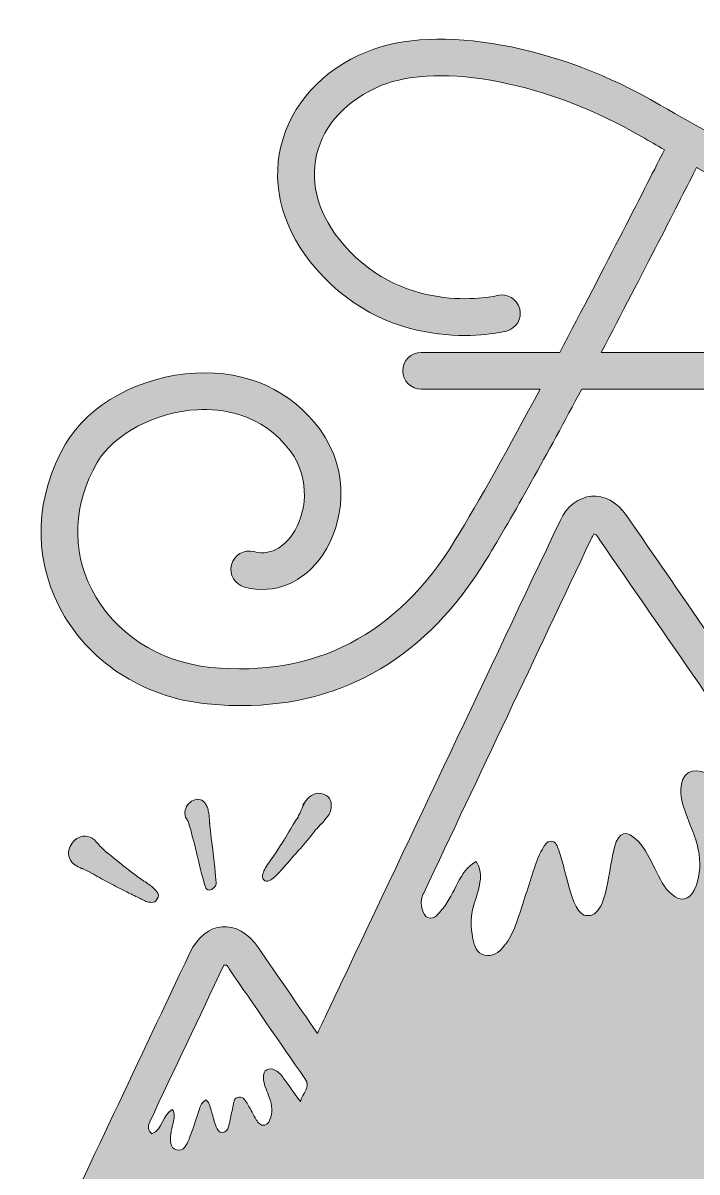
# Model space of a CAD drawing. Header units: inches. Extents: x 190 to 887, y -1051 to -21.
# Drawn here: x 190 to 536, y -612 to -21 of the extents above; entities that cross this region are included whole.
import ezdxf

# ---------------------------------------------------------------- set-up
doc = ezdxf.new("R2010")
doc.units = ezdxf.units.IN
doc.header["$MEASUREMENT"] = 0
doc.layers.add('Layer 1', color=7, linetype='Continuous')

# ---------------------------------------------------------------- blocks, each defined once
blk = doc.blocks.new('block 2')
at = {"layer": 'Layer 1', "true_color": 0xffffff}
h = blk.add_hatch(color=7, dxfattribs=at)
h.dxf.hatch_style = 2
edge = h.paths.add_edge_path()
edge.add_spline(control_points=[(284.21, -371.01), (290.22, -371.6), (296.1, -371.9), (301.86, -371.9), (355.02, -371.9), (397.4, -346.62), (428, -296.59), (441.52, -274.47), (459.39, -242), (476.9, -209.18), (476.9, -209.18), (557.2, -209.18), (557.2, -209.18), (562.41, -209.18), (566.64, -204.96), (566.64, -199.75), (566.64, -194.54), (562.41, -190.31), (557.2, -190.31), (557.2, -190.31), (486.9, -190.31), (486.9, -190.31), (508.25, -149.82), (527.59, -111.81), (535.97, -95.27), (565.51, -111.16), (595.14, -124.64), (632.8, -139.31), (617.62, -161.85), (608.94, -181.41), (608.11, -183.33), (606.02, -188.1), (608.2, -193.65), (612.98, -195.74), (614.21, -196.27), (615.48, -196.53), (616.75, -196.53), (620.38, -196.53), (623.85, -194.42), (625.4, -190.87), (625.6, -190.4), (634.95, -169.36), (651.02, -146.26), (658.13, -148.92), (665.52, -151.64), (673.25, -154.43), (730.38, -175.08), (778.51, -168.99), (802.01, -138.16), (810.67, -126.79), (811.9, -112.88), (805.39, -99.98), (794.94, -79.29), (768.08, -66.7), (735.33, -67.27), (697.42, -67.85), (666.26, -95.39), (644.26, -123.51), (593.25, -103.85), (557.39, -86.65), (517.27, -63.1), (464.63, -32.2), (402.64, -20.93), (366.51, -35.69), (343.49, -45.09), (327.33, -62.83), (322.19, -84.36), (317.11, -105.65), (323.55, -128.02), (340.32, -147.37), (380.13, -193.28), (435.84, -179.95), (438.18, -179.36), (443.24, -178.09), (446.3, -172.96), (445.04, -167.91), (443.77, -162.86), (438.63, -159.79), (433.59, -161.06), (433.12, -161.18), (386.87, -172.26), (354.57, -135.01), (341.89, -120.39), (336.91, -103.95), (340.54, -88.74), (344.25, -73.2), (356.32, -60.23), (373.65, -53.15), (404.19, -40.67), (460.58, -51.7), (507.72, -79.37), (511.67, -81.69), (515.57, -83.93), (519.45, -86.13), (510.7, -103.43), (488.89, -146.29), (465.57, -190.31), (465.57, -190.31), (394.34, -190.31), (394.34, -190.31), (389.13, -190.31), (384.91, -194.54), (384.91, -199.75), (384.91, -204.96), (389.13, -209.18), (394.34, -209.18), (394.34, -209.18), (455.51, -209.18), (455.51, -209.18), (439.74, -238.59), (424.03, -266.91), (411.9, -286.74), (382.09, -335.5), (339.74, -357.53), (286.06, -352.23), (259.21, -349.58), (236.34, -334.64), (224.89, -312.27), (214.42, -291.81), (215.45, -267.96), (227.71, -246.85), (236.18, -232.28), (257.88, -220.88), (279.3, -219.75), (290.89, -219.14), (312.43, -221.11), (327.08, -241.12), (337.8, -255.77), (335.17, -273.49), (328.19, -283.75), (325.13, -288.25), (318.48, -295.4), (308.29, -292.74), (303.23, -291.42), (298.09, -294.45), (296.78, -299.49), (295.47, -304.53), (298.49, -309.68), (303.53, -310.99), (318.93, -315.01), (333.97, -308.79), (343.79, -294.36), (354.37, -278.79), (358.42, -252.01), (342.31, -229.98), (327.56, -209.84), (304.82, -199.53), (278.31, -200.91), (250.1, -202.4), (223.21, -217.05), (211.4, -237.37), (195.85, -264.14), (194.64, -294.57), (208.1, -320.86), (222.49, -348.98), (250.94, -367.72), (284.21, -371.01)], knot_values=[0, 0, 0, 0, 1, 1, 1, 2, 2, 2, 3, 3, 3, 4, 4, 4, 5, 5, 5, 6, 6, 6, 7, 7, 7, 8, 8, 8, 9, 9, 9, 10, 10, 10, 11, 11, 11, 12, 12, 12, 13, 13, 13, 14, 14, 14, 15, 15, 15, 16, 16, 16, 17, 17, 17, 18, 18, 18, 19, 19, 19, 20, 20, 20, 21, 21, 21, 22, 22, 22, 23, 23, 23, 24, 24, 24, 25, 25, 25, 26, 26, 26, 27, 27, 27, 28, 28, 28, 29, 29, 29, 30, 30, 30, 31, 31, 31, 32, 32, 32, 33, 33, 33, 34, 34, 34, 35, 35, 35, 36, 36, 36, 37, 37, 37, 38, 38, 38, 39, 39, 39, 40, 40, 40, 41, 41, 41, 42, 42, 42, 43, 43, 43, 44, 44, 44, 45, 45, 45, 46, 46, 46, 47, 47, 47, 48, 48, 48, 49, 49, 49, 50, 50, 50, 51, 51, 51, 52, 52, 52, 52], degree=3, periodic=1)
edge = h.paths.add_edge_path()
edge.add_spline(control_points=[(735.63, -86.13), (766.12, -85.78), (783.19, -97.87), (788.55, -108.48), (790.79, -112.93), (792.35, -119.71), (787, -126.73), (768.76, -150.66), (728.64, -154.39), (679.66, -136.69), (673.88, -134.6), (668.29, -132.56), (662.87, -130.55), (681.79, -107.51), (706.85, -86.57), (735.63, -86.13)], knot_values=[0, 0, 0, 0, 1, 1, 1, 2, 2, 2, 3, 3, 3, 4, 4, 4, 5, 5, 5, 5], degree=3, periodic=1)
h = blk.add_hatch(color=7, dxfattribs=at)
h.dxf.hatch_style = 2
edge = h.paths.add_edge_path()
edge.add_spline(control_points=[(217.01, -693.1), (247.37, -689.89), (277.86, -687.94), (308.29, -685.47), (453.69, -673.65), (599.09, -661.84), (744.49, -650), (774.34, -647.58), (804.19, -645.1), (834.04, -642.6), (851.68, -641.12), (858.89, -625.91), (848.84, -611.35), (795.94, -534.72), (742.98, -458.12), (690.14, -381.45), (685.56, -374.8), (679.97, -370.6), (671.63, -371.34), (663.3, -372.08), (658.52, -377.22), (655.14, -384.53), (645.4, -405.54), (635.39, -426.42), (625.43, -447.33), (624.76, -448.74), (624.51, -450.5), (622.87, -451.45), (621.03, -450.39), (620.31, -448.47), (619.22, -446.89), (579.45, -389.33), (539.73, -331.74), (499.96, -274.18), (490.05, -259.84), (473.18, -261.19), (465.76, -276.86), (428.18, -356.24), (390.61, -435.62), (353.04, -515), (349.16, -523.19), (345.25, -531.37), (340.95, -540.43), (330.47, -525.23), (320.54, -510.79), (310.59, -496.37), (299.92, -480.92), (283.34, -482.18), (275.33, -499.08), (249.27, -554.09), (223.47, -609.22), (197.06, -664.05), (189.52, -679.7), (200.55, -694.84), (217.01, -693.1)], knot_values=[0, 0, 0, 0, 1, 1, 1, 2, 2, 2, 3, 3, 3, 4, 4, 4, 5, 5, 5, 6, 6, 6, 7, 7, 7, 8, 8, 8, 9, 9, 9, 10, 10, 10, 11, 11, 11, 12, 12, 12, 13, 13, 13, 14, 14, 14, 15, 15, 15, 16, 16, 16, 17, 17, 17, 18, 18, 18, 18], degree=3, periodic=1)
edge = h.paths.add_edge_path()
edge.add_spline(control_points=[(632.84, -475), (646.11, -447.08), (659.36, -419.15), (672.62, -391.23), (672.75, -390.96), (673.06, -390.77), (673.31, -390.52), (674.9, -391.31), (675.53, -392.92), (676.45, -394.25), (698.63, -426.35), (720.8, -458.45), (742.94, -490.58), (743.95, -492.04), (745.49, -493.34), (745.38, -495.33), (745.2, -498.52), (744.77, -502.04), (741.77, -503.58), (738.68, -505.18), (736.57, -502.23), (734.72, -500.27), (728.81, -493.99), (724.3, -486.62), (719.15, -479.74), (717.17, -477.09), (715.3, -474.34), (712.17, -472.84), (706.76, -470.26), (702.87, -472.66), (703.01, -478.64), (703.13, -483.9), (705.59, -488.52), (707.39, -493.29), (709.3, -498.36), (710.39, -503.47), (709.02, -508.81), (708.28, -511.66), (707.69, -515), (704.16, -515.65), (700.67, -516.3), (698.81, -513.57), (697.17, -511.06), (695.99, -509.27), (695.07, -507.31), (694.06, -505.42), (692.97, -503.38), (692.06, -501.23), (690.8, -499.3), (689, -496.57), (687.11, -492.97), (683.41, -493.68), (680.06, -494.32), (680.19, -498.25), (679.53, -501.09), (678.32, -506.23), (678.07, -511.58), (676.19, -516.57), (675.29, -518.95), (674.2, -521.31), (671.22, -521.44), (668.09, -521.59), (666.98, -519), (666.22, -516.72), (664.59, -511.87), (663.37, -506.88), (661.9, -501.97), (661.25, -499.82), (660.94, -497.41), (658.67, -496.09), (656.02, -496.47), (655.52, -498.78), (654.47, -500.56), (653.47, -502.24), (653.41, -504.4), (651.56, -506.03), (645.33, -497), (639.17, -488.02), (632.93, -479.1), (631.89, -477.62), (632.16, -476.43), (632.84, -475)], knot_values=[0, 0, 0, 0, 1, 1, 1, 2, 2, 2, 3, 3, 3, 4, 4, 4, 5, 5, 5, 6, 6, 6, 7, 7, 7, 8, 8, 8, 9, 9, 9, 10, 10, 10, 11, 11, 11, 12, 12, 12, 13, 13, 13, 14, 14, 14, 15, 15, 15, 16, 16, 16, 17, 17, 17, 18, 18, 18, 19, 19, 19, 20, 20, 20, 21, 21, 21, 22, 22, 22, 23, 23, 23, 24, 24, 24, 25, 25, 25, 26, 26, 26, 27, 27, 27, 27], degree=3, periodic=1)
edge = h.paths.add_edge_path()
edge.add_spline(control_points=[(394.8, -470.11), (395.02, -469.49), (395.34, -468.91), (395.63, -468.31), (424.34, -407.6), (453.06, -346.9), (481.78, -286.19), (482.2, -285.31), (482.7, -284.46), (483.17, -283.6), (484.92, -284.14), (485.39, -285.69), (486.2, -286.87), (520.35, -336.26), (554.47, -385.66), (588.6, -435.06), (592.05, -440.06), (591.49, -447.26), (587.45, -451.86), (585.4, -454.21), (583.21, -454.07), (580.81, -452.7), (577.44, -450.77), (574.92, -447.91), (572.45, -445), (565.16, -436.41), (559.15, -426.87), (552.41, -417.86), (549.26, -413.64), (546.31, -409.16), (541.24, -406.83), (533.46, -403.26), (528.05, -406.56), (527.88, -415.11), (527.78, -420), (529.44, -424.53), (531.08, -429.05), (533.38, -435.41), (536.44, -441.53), (537.3, -448.36), (538.1, -454.74), (537.62, -460.96), (534.72, -466.76), (532.11, -471.96), (527.84, -472.8), (523.35, -469.08), (519.14, -465.6), (517.08, -460.64), (514.67, -455.94), (512.1, -450.95), (509.92, -445.71), (505.89, -441.62), (499.87, -435.52), (495.95, -436.39), (493.83, -444.63), (492.31, -450.54), (491.47, -456.63), (490.29, -462.62), (489.46, -466.84), (488.69, -471.08), (486.67, -474.95), (485.31, -477.55), (483.57, -479.74), (480.36, -479.89), (477.01, -480.05), (475.38, -477.68), (474.04, -475.12), (470.78, -468.89), (469.64, -461.98), (467.78, -455.3), (466.93, -452.27), (466.1, -449.24), (465.06, -446.28), (464.36, -444.31), (463.79, -441.76), (461.19, -441.66), (458.7, -441.57), (457.73, -443.96), (456.66, -445.77), (454.54, -449.35), (453.24, -453.29), (451.96, -457.23), (449.11, -466.03), (446.33, -474.86), (443.35, -483.63), (441.85, -488.03), (439.75, -492.18), (436.75, -495.78), (434.2, -498.83), (431.08, -501.24), (426.88, -500.18), (422.79, -499.15), (421.62, -495.43), (420.89, -491.8), (419.63, -485.55), (419.74, -479.32), (421.79, -473.18), (423.09, -469.26), (424.39, -465.33), (424.77, -461.17), (425.06, -457.94), (424.53, -454.97), (422.58, -452.09), (417.87, -454.51), (415.52, -458.66), (413.24, -462.85), (410.71, -467.49), (408.72, -472.48), (405.2, -476.5), (403.25, -478.74), (401.53, -482.07), (397.68, -480.87), (395.15, -480.08), (393.58, -473.55), (394.8, -470.11)], knot_values=[0, 0, 0, 0, 1, 1, 1, 2, 2, 2, 3, 3, 3, 4, 4, 4, 5, 5, 5, 6, 6, 6, 7, 7, 7, 8, 8, 8, 9, 9, 9, 10, 10, 10, 11, 11, 11, 12, 12, 12, 13, 13, 13, 14, 14, 14, 15, 15, 15, 16, 16, 16, 17, 17, 17, 18, 18, 18, 19, 19, 19, 20, 20, 20, 21, 21, 21, 22, 22, 22, 23, 23, 23, 24, 24, 24, 25, 25, 25, 26, 26, 26, 27, 27, 27, 28, 28, 28, 29, 29, 29, 30, 30, 30, 31, 31, 31, 32, 32, 32, 33, 33, 33, 34, 34, 34, 35, 35, 35, 36, 36, 36, 37, 37, 37, 38, 38, 38, 38], degree=3, periodic=1)
edge = h.paths.add_edge_path()
edge.add_spline(control_points=[(254.7, -585.92), (267.45, -559.03), (280.18, -532.13), (292.85, -505.36), (294.69, -504.98), (294.98, -506.41), (295.57, -507.25), (308.55, -526.02), (321.39, -544.89), (334.51, -563.56), (337.99, -568.5), (333.2, -570.81), (332.21, -575.44), (329.04, -571.06), (326.49, -567.49), (323.89, -563.95), (322.62, -562.23), (321.4, -560.43), (319.38, -559.43), (315.68, -557.58), (313.16, -559.14), (313.23, -563.31), (313.28, -566.54), (314.77, -569.37), (315.88, -572.3), (317.24, -575.92), (318.14, -579.56), (316.97, -583.43), (316.43, -585.2), (315.94, -587.15), (313.88, -587.56), (311.82, -587.97), (310.47, -586.45), (309.52, -584.88), (307.98, -582.33), (306.71, -579.63), (305.21, -577.07), (304.12, -575.22), (302.87, -572.92), (300.51, -573.14), (297.8, -573.38), (298, -576.24), (297.51, -578.23), (296.68, -581.59), (296.1, -585.02), (295.25, -588.37), (294.87, -589.83), (293.98, -591.25), (292.3, -591.39), (290.31, -591.56), (289.39, -589.99), (288.84, -588.4), (287.97, -585.91), (287.36, -583.33), (286.52, -580.83), (285.81, -578.71), (285.82, -576.22), (283.62, -574.67), (280.88, -576.05), (280.53, -578.83), (279.66, -581.23), (278.05, -585.74), (276.75, -590.37), (274.94, -594.8), (273.78, -597.63), (272.23, -601.4), (268.43, -600.32), (264.76, -599.27), (265.37, -595.26), (265.51, -592.18), (265.6, -590.24), (266.33, -588.32), (266.74, -586.39), (267.21, -584.16), (268.1, -581.9), (266.31, -579.52), (261.22, -582.3), (261.59, -589.68), (255.8, -592.14), (253.83, -590.26), (253.59, -588.27), (254.7, -585.92)], knot_values=[0, 0, 0, 0, 1, 1, 1, 2, 2, 2, 3, 3, 3, 4, 4, 4, 5, 5, 5, 6, 6, 6, 7, 7, 7, 8, 8, 8, 9, 9, 9, 10, 10, 10, 11, 11, 11, 12, 12, 12, 13, 13, 13, 14, 14, 14, 15, 15, 15, 16, 16, 16, 17, 17, 17, 18, 18, 18, 19, 19, 19, 20, 20, 20, 21, 21, 21, 22, 22, 22, 23, 23, 23, 24, 24, 24, 25, 25, 25, 26, 26, 26, 27, 27, 27, 27], degree=3, periodic=1)
h = blk.add_hatch(color=7, dxfattribs=at)
h.dxf.hatch_style = 2
edge = h.paths.add_edge_path()
edge.add_spline(control_points=[(344.93, -430.5), (344.93, -430.5), (345.17, -430.15), (345.17, -430.15), (345.3, -430.01), (345.45, -429.85), (345.61, -429.66), (345.94, -429.29), (346.19, -428.96), (346.38, -428.69), (346.77, -428.22), (347.13, -427.56), (347.45, -426.71), (348.11, -425.16), (348.29, -423.55), (347.98, -421.86), (347.68, -420.18), (346.85, -418.9), (345.5, -418.04), (343.57, -416.97), (341.69, -416.7), (339.89, -417.23), (338.09, -417.75), (336.51, -418.9), (335.17, -420.65), (335.17, -420.65), (333.55, -422.84), (333.55, -422.84), (333.55, -422.84), (333.99, -422.64), (333.99, -422.64), (334.1, -422.56), (334.17, -422.51), (334.22, -422.46), (334.14, -422.57), (334.01, -422.76), (333.83, -423.03), (333.4, -423.74), (332.85, -425.07), (332.18, -427.01), (332.18, -427.01), (332.14, -426.78), (332.14, -426.78), (332.14, -426.78), (331.88, -427.31), (331.88, -427.31), (331.7, -427.66), (331.51, -428.03), (331.31, -428.42), (331.1, -428.81), (331.01, -429.05), (331.02, -429.13), (331.02, -429.13), (331.04, -429.24), (331.04, -429.24), (331.04, -429.24), (330.95, -429.38), (330.95, -429.38), (330.89, -429.47), (330.83, -429.58), (330.77, -429.7), (330.72, -429.83), (330.64, -429.95), (330.54, -430.04), (330.44, -430.15), (330.36, -430.24), (330.29, -430.33), (329.01, -432.39), (327.09, -435.55), (324.55, -439.81), (323.94, -440.8), (321.99, -443.81), (318.72, -448.84), (318.41, -449.29), (317.72, -450.23), (316.68, -451.65), (315.63, -453.07), (314.83, -454.29), (314.26, -455.3), (313.69, -456.31), (313.23, -457.37), (312.88, -458.46), (312.46, -459.65), (312.63, -460.67), (313.38, -461.52), (314.13, -462.37), (315.12, -462.49), (316.35, -461.86), (317.14, -461.41), (317.94, -460.82), (318.76, -460.11), (319.58, -459.41), (320.24, -458.79), (320.74, -458.27), (321.24, -457.74), (321.95, -456.96), (322.86, -455.92), (323.78, -454.88), (324.41, -454.17), (324.73, -453.8), (325.59, -452.85), (326.84, -451.43), (328.47, -449.55), (330.1, -447.67), (331.35, -446.25), (332.2, -445.3), (334.65, -442.64), (337.01, -439.79), (339.31, -436.75), (339.31, -436.75), (339.97, -435.8), (339.97, -435.8), (339.97, -435.8), (340.06, -435.67), (340.06, -435.67), (340.06, -435.67), (340.18, -435.64), (340.18, -435.64), (340.39, -435.53), (340.63, -435.32), (340.89, -435.04), (341.16, -434.75), (341.39, -434.49), (341.59, -434.26), (341.78, -434.03), (341.99, -433.75), (342.2, -433.43), (342.43, -433.11), (342.63, -432.86), (342.83, -432.66), (342.83, -432.66), (342.95, -432.64), (342.95, -432.64), (342.95, -432.64), (342.86, -432.78), (342.86, -432.78), (343.37, -432.53), (344.06, -431.77), (344.93, -430.5)], knot_values=[0, 0, 0, 0, 1, 1, 1, 2, 2, 2, 3, 3, 3, 4, 4, 4, 5, 5, 5, 6, 6, 6, 7, 7, 7, 8, 8, 8, 9, 9, 9, 10, 10, 10, 11, 11, 11, 12, 12, 12, 13, 13, 13, 14, 14, 14, 15, 15, 15, 16, 16, 16, 17, 17, 17, 18, 18, 18, 19, 19, 19, 20, 20, 20, 21, 21, 21, 22, 22, 22, 23, 23, 23, 24, 24, 24, 25, 25, 25, 26, 26, 26, 27, 27, 27, 28, 28, 28, 29, 29, 29, 30, 30, 30, 31, 31, 31, 32, 32, 32, 33, 33, 33, 34, 34, 34, 35, 35, 35, 36, 36, 36, 37, 37, 37, 38, 38, 38, 39, 39, 39, 40, 40, 40, 41, 41, 41, 42, 42, 42, 43, 43, 43, 44, 44, 44, 45, 45, 45, 46, 46, 46, 46], degree=3, periodic=1)
edge = h.paths.add_edge_path()
edge.add_spline(control_points=[(344.72, -430.65), (344.72, -430.65), (344.82, -430.52), (344.82, -430.52), (344.9, -430.44), (345, -430.34), (345.1, -430.23), (345.1, -430.23), (344.63, -430.79), (344.63, -430.79), (344.63, -430.79), (344.72, -430.65), (344.72, -430.65)], knot_values=[0, 0, 0, 0, 1, 1, 1, 2, 2, 2, 3, 3, 3, 4, 4, 4, 4], degree=3, periodic=1)
edge = h.paths.add_edge_path()
edge.add_spline(control_points=[(334.29, -422.35), (334.29, -422.35), (334.3, -422.35), (334.3, -422.35), (334.31, -422.33), (334.31, -422.33), (334.29, -422.35)], knot_values=[0, 0, 0, 0, 1, 1, 1, 2, 2, 2, 2], degree=3, periodic=1)
h = blk.add_hatch(color=7, dxfattribs=at)
h.dxf.hatch_style = 2
edge = h.paths.add_edge_path()
edge.add_spline(control_points=[(285.4, -430.36), (285.36, -429.26), (285.29, -428.48), (285.21, -428.02), (285.12, -427.56), (285.01, -426.91), (284.85, -426.06), (284.7, -425.22), (284.48, -424.49), (284.21, -423.86), (283.94, -423.24), (283.59, -422.65), (283.17, -422.09), (281.89, -420.27), (280.16, -419.67), (277.98, -420.31), (275.35, -421.11), (273.7, -422.92), (273.03, -425.73), (272.6, -427.71), (272.84, -429.25), (273.76, -430.35), (273.97, -430.63), (274.14, -430.92), (274.27, -431.21), (274.78, -432.22), (275.29, -433.75), (275.82, -435.79), (275.85, -435.95), (276.66, -439.08), (278.26, -445.21), (280.78, -455.91), (282.47, -462.53), (283.32, -465.06), (283.69, -466.18), (284.34, -466.74), (285.29, -466.72), (286.24, -466.71), (287.09, -466.27), (287.84, -465.42), (288.6, -464.57), (288.94, -463.72), (288.86, -462.86), (288.66, -459.18), (287.92, -452.34), (286.65, -442.36), (285.93, -435.84), (285.56, -432.5), (285.53, -432.35), (285.49, -432.12), (285.44, -431.46), (285.4, -430.36)], knot_values=[0, 0, 0, 0, 1, 1, 1, 2, 2, 2, 3, 3, 3, 4, 4, 4, 5, 5, 5, 6, 6, 6, 7, 7, 7, 8, 8, 8, 9, 9, 9, 10, 10, 10, 11, 11, 11, 12, 12, 12, 13, 13, 13, 14, 14, 14, 15, 15, 15, 16, 16, 16, 17, 17, 17, 17], degree=3, periodic=1)
h = blk.add_hatch(color=7, dxfattribs=at)
h.dxf.hatch_style = 2
edge = h.paths.add_edge_path()
edge.add_spline(control_points=[(220.46, -455.79), (222.38, -456.79), (223.59, -457.36), (224.09, -457.5), (224.09, -457.5), (224.23, -457.6), (224.23, -457.6), (224.34, -457.74), (224.54, -457.9), (224.85, -458.08), (225.16, -458.26), (225.4, -458.37), (225.57, -458.42), (228.25, -460.07), (231.46, -461.85), (235.22, -463.78), (236.36, -464.36), (238.02, -465.21), (240.2, -466.31), (242.38, -467.42), (243.91, -468.2), (244.79, -468.68), (245.4, -468.96), (246.31, -469.41), (247.53, -470.02), (248.75, -470.63), (249.66, -471.07), (250.27, -471.36), (250.53, -471.47), (250.94, -471.67), (251.51, -471.96), (252.08, -472.25), (252.49, -472.45), (252.75, -472.56), (253.68, -472.87), (254.69, -473.04), (255.81, -473.07), (257.01, -473.17), (257.96, -472.58), (258.63, -471.31), (259.31, -470.04), (259.32, -468.91), (258.67, -467.92), (258.14, -467.22), (257.52, -466.54), (256.81, -465.88), (256.09, -465.22), (255.44, -464.67), (254.84, -464.22), (254.25, -463.78), (253.45, -463.23), (252.46, -462.58), (251.47, -461.93), (250.75, -461.45), (250.3, -461.14), (245.72, -457.78), (242.79, -455.58), (241.49, -454.55), (240.93, -454.1), (239.67, -453.07), (237.71, -451.44), (235.75, -449.82), (234.22, -448.6), (233.12, -447.77), (233.03, -447.71), (232.92, -447.65), (232.79, -447.59), (232.66, -447.54), (232.55, -447.46), (232.45, -447.36), (232.35, -447.26), (232.26, -447.18), (232.17, -447.11), (232.08, -447.05), (231.88, -446.85), (231.58, -446.51), (231.58, -446.51), (231.74, -446.72), (231.74, -446.72), (231.44, -446.38), (230.98, -445.91), (230.35, -445.31), (229.73, -444.71), (229.32, -444.31), (229.12, -444.11), (228.93, -443.91), (228.79, -443.77), (228.69, -443.71), (228.69, -443.71), (228.79, -443.58), (228.79, -443.58), (228.79, -443.58), (228.61, -443.25), (228.61, -443.25), (228.61, -443.25), (227.32, -442.06), (227.32, -442.06), (227.13, -441.86), (226.99, -441.73), (226.9, -441.67), (226.9, -441.67), (226.29, -440.95), (226.29, -440.95), (226.08, -440.67), (225.67, -440.39), (225.06, -440.1), (221.96, -438.29), (219.02, -438.64), (216.22, -441.13), (216.22, -441.13), (216.11, -441.15), (216.11, -441.15), (215.09, -442.05), (214.34, -443.13), (213.86, -444.41), (213.86, -444.41), (213.74, -444.43), (213.74, -444.43), (213.74, -444.43), (213.65, -444.57), (213.65, -444.57), (212.18, -447.77), (212.83, -450.7), (215.61, -453.35), (215.7, -453.42), (215.89, -453.54), (216.16, -453.73), (216.43, -453.92), (216.72, -454.1), (217.03, -454.28), (217.34, -454.46), (217.54, -454.59), (217.63, -454.65), (217.72, -454.71), (217.81, -454.74), (217.88, -454.72), (219.11, -455.37), (219.81, -455.72), (219.97, -455.76), (219.96, -455.69), (220.12, -455.7), (220.46, -455.79)], knot_values=[0, 0, 0, 0, 1, 1, 1, 2, 2, 2, 3, 3, 3, 4, 4, 4, 5, 5, 5, 6, 6, 6, 7, 7, 7, 8, 8, 8, 9, 9, 9, 10, 10, 10, 11, 11, 11, 12, 12, 12, 13, 13, 13, 14, 14, 14, 15, 15, 15, 16, 16, 16, 17, 17, 17, 18, 18, 18, 19, 19, 19, 20, 20, 20, 21, 21, 21, 22, 22, 22, 23, 23, 23, 24, 24, 24, 25, 25, 25, 26, 26, 26, 27, 27, 27, 28, 28, 28, 29, 29, 29, 30, 30, 30, 31, 31, 31, 32, 32, 32, 33, 33, 33, 34, 34, 34, 35, 35, 35, 36, 36, 36, 37, 37, 37, 38, 38, 38, 39, 39, 39, 40, 40, 40, 41, 41, 41, 42, 42, 42, 43, 43, 43, 44, 44, 44, 45, 45, 45, 46, 46, 46, 47, 47, 47, 47], degree=3, periodic=1)
h = blk.add_hatch(color=7, dxfattribs=at)
h.dxf.hatch_style = 2
h.paths.add_polyline_path([(220.09, -455.74), (219.97, -455.76), (220.34, -455.81)])
at = {"layer": 'Layer 1', "lineweight": 0}
blk.add_lwpolyline([(220.09, -455.74), (219.97, -455.76), (220.34, -455.81), (220.09, -455.74)], dxfattribs=at)
for points, knots in [([(284.21, -371.01), (290.22, -371.6), (296.1, -371.9), (301.86, -371.9), (355.02, -371.9), (397.4, -346.62), (428, -296.59), (441.52, -274.47), (459.39, -242), (476.9, -209.18), (476.9, -209.18), (557.2, -209.18), (557.2, -209.18), (562.41, -209.18), (566.64, -204.96), (566.64, -199.75), (566.64, -194.54), (562.41, -190.31), (557.2, -190.31), (557.2, -190.31), (486.9, -190.31), (486.9, -190.31), (508.25, -149.82), (527.59, -111.81), (535.97, -95.27), (565.51, -111.16), (595.14, -124.64), (632.8, -139.31), (617.62, -161.85), (608.94, -181.41), (608.11, -183.33), (606.02, -188.1), (608.2, -193.65), (612.98, -195.74), (614.21, -196.27), (615.48, -196.53), (616.75, -196.53), (620.38, -196.53), (623.85, -194.42), (625.4, -190.87), (625.6, -190.4), (634.95, -169.36), (651.02, -146.26), (658.13, -148.92), (665.52, -151.64), (673.25, -154.43), (730.38, -175.08), (778.51, -168.99), (802.01, -138.16), (810.67, -126.79), (811.9, -112.88), (805.39, -99.98), (794.94, -79.29), (768.08, -66.7), (735.33, -67.27), (697.42, -67.85), (666.26, -95.39), (644.26, -123.51), (593.25, -103.85), (557.39, -86.65), (517.27, -63.1), (464.63, -32.2), (402.64, -20.93), (366.51, -35.69), (343.49, -45.09), (327.33, -62.83), (322.19, -84.36), (317.11, -105.65), (323.55, -128.02), (340.32, -147.37), (380.13, -193.28), (435.84, -179.95), (438.18, -179.36), (443.24, -178.09), (446.3, -172.96), (445.04, -167.91), (443.77, -162.86), (438.63, -159.79), (433.59, -161.06), (433.12, -161.18), (386.87, -172.26), (354.57, -135.01), (341.89, -120.39), (336.91, -103.95), (340.54, -88.74), (344.25, -73.2), (356.32, -60.23), (373.65, -53.15), (404.19, -40.67), (460.58, -51.7), (507.72, -79.37), (511.67, -81.69), (515.57, -83.93), (519.45, -86.13), (510.7, -103.43), (488.89, -146.29), (465.57, -190.31), (465.57, -190.31), (394.34, -190.31), (394.34, -190.31), (389.13, -190.31), (384.91, -194.54), (384.91, -199.75), (384.91, -204.96), (389.13, -209.18), (394.34, -209.18), (394.34, -209.18), (455.51, -209.18), (455.51, -209.18), (439.74, -238.59), (424.03, -266.91), (411.9, -286.74), (382.09, -335.5), (339.74, -357.53), (286.06, -352.23), (259.21, -349.58), (236.34, -334.64), (224.89, -312.27), (214.42, -291.81), (215.45, -267.96), (227.71, -246.85), (236.18, -232.28), (257.88, -220.88), (279.3, -219.75), (290.89, -219.14), (312.43, -221.11), (327.08, -241.12), (337.8, -255.77), (335.17, -273.49), (328.19, -283.75), (325.13, -288.25), (318.48, -295.4), (308.29, -292.74), (303.23, -291.42), (298.09, -294.45), (296.78, -299.49), (295.47, -304.53), (298.49, -309.68), (303.53, -310.99), (318.93, -315.01), (333.97, -308.79), (343.79, -294.36), (354.37, -278.79), (358.42, -252.01), (342.31, -229.98), (327.56, -209.84), (304.82, -199.53), (278.31, -200.91), (250.1, -202.4), (223.21, -217.05), (211.4, -237.37), (195.85, -264.14), (194.64, -294.57), (208.1, -320.86), (222.49, -348.98), (250.94, -367.72), (284.21, -371.01)], [0, 0, 0, 0, 1, 1, 1, 2, 2, 2, 3, 3, 3, 4, 4, 4, 5, 5, 5, 6, 6, 6, 7, 7, 7, 8, 8, 8, 9, 9, 9, 10, 10, 10, 11, 11, 11, 12, 12, 12, 13, 13, 13, 14, 14, 14, 15, 15, 15, 16, 16, 16, 17, 17, 17, 18, 18, 18, 19, 19, 19, 20, 20, 20, 21, 21, 21, 22, 22, 22, 23, 23, 23, 24, 24, 24, 25, 25, 25, 26, 26, 26, 27, 27, 27, 28, 28, 28, 29, 29, 29, 30, 30, 30, 31, 31, 31, 32, 32, 32, 33, 33, 33, 34, 34, 34, 35, 35, 35, 36, 36, 36, 37, 37, 37, 38, 38, 38, 39, 39, 39, 40, 40, 40, 41, 41, 41, 42, 42, 42, 43, 43, 43, 44, 44, 44, 45, 45, 45, 46, 46, 46, 47, 47, 47, 48, 48, 48, 49, 49, 49, 50, 50, 50, 51, 51, 51, 52, 52, 52, 52]), ([(217.01, -693.1), (247.37, -689.89), (277.86, -687.94), (308.29, -685.47), (453.69, -673.65), (599.09, -661.84), (744.49, -650), (774.34, -647.58), (804.19, -645.1), (834.04, -642.6), (851.68, -641.12), (858.89, -625.91), (848.84, -611.35), (795.94, -534.72), (742.98, -458.12), (690.14, -381.45), (685.56, -374.8), (679.97, -370.6), (671.63, -371.34), (663.3, -372.08), (658.52, -377.22), (655.14, -384.53), (645.4, -405.54), (635.39, -426.42), (625.43, -447.33), (624.76, -448.74), (624.51, -450.5), (622.87, -451.45), (621.03, -450.39), (620.31, -448.47), (619.22, -446.89), (579.45, -389.33), (539.73, -331.74), (499.96, -274.18), (490.05, -259.84), (473.18, -261.19), (465.76, -276.86), (428.18, -356.24), (390.61, -435.62), (353.04, -515), (349.16, -523.19), (345.25, -531.37), (340.95, -540.43), (330.47, -525.23), (320.54, -510.79), (310.59, -496.37), (299.92, -480.92), (283.34, -482.18), (275.33, -499.08), (249.27, -554.09), (223.47, -609.22), (197.06, -664.05), (189.52, -679.7), (200.55, -694.84), (217.01, -693.1)], [0, 0, 0, 0, 1, 1, 1, 2, 2, 2, 3, 3, 3, 4, 4, 4, 5, 5, 5, 6, 6, 6, 7, 7, 7, 8, 8, 8, 9, 9, 9, 10, 10, 10, 11, 11, 11, 12, 12, 12, 13, 13, 13, 14, 14, 14, 15, 15, 15, 16, 16, 16, 17, 17, 17, 18, 18, 18, 18]), ([(394.8, -470.11), (395.02, -469.49), (395.34, -468.91), (395.63, -468.31), (424.34, -407.6), (453.06, -346.9), (481.78, -286.19), (482.2, -285.31), (482.7, -284.46), (483.17, -283.6), (484.92, -284.14), (485.39, -285.69), (486.2, -286.87), (520.35, -336.26), (554.47, -385.66), (588.6, -435.06), (592.05, -440.06), (591.49, -447.26), (587.45, -451.86), (585.4, -454.21), (583.21, -454.07), (580.81, -452.7), (577.44, -450.77), (574.92, -447.91), (572.45, -445), (565.16, -436.41), (559.15, -426.87), (552.41, -417.86), (549.26, -413.64), (546.31, -409.16), (541.24, -406.83), (533.46, -403.26), (528.05, -406.56), (527.88, -415.11), (527.78, -420), (529.44, -424.53), (531.08, -429.05), (533.38, -435.41), (536.44, -441.53), (537.3, -448.36), (538.1, -454.74), (537.62, -460.96), (534.72, -466.76), (532.11, -471.96), (527.84, -472.8), (523.35, -469.08), (519.14, -465.6), (517.08, -460.64), (514.67, -455.94), (512.1, -450.95), (509.92, -445.71), (505.89, -441.62), (499.87, -435.52), (495.95, -436.39), (493.83, -444.63), (492.31, -450.54), (491.47, -456.63), (490.29, -462.62), (489.46, -466.84), (488.69, -471.08), (486.67, -474.95), (485.31, -477.55), (483.57, -479.74), (480.36, -479.89), (477.01, -480.05), (475.38, -477.68), (474.04, -475.12), (470.78, -468.89), (469.64, -461.98), (467.78, -455.3), (466.93, -452.27), (466.1, -449.24), (465.06, -446.28), (464.36, -444.31), (463.79, -441.76), (461.19, -441.66), (458.7, -441.57), (457.73, -443.96), (456.66, -445.77), (454.54, -449.35), (453.24, -453.29), (451.96, -457.23), (449.11, -466.03), (446.33, -474.86), (443.35, -483.63), (441.85, -488.03), (439.75, -492.18), (436.75, -495.78), (434.2, -498.83), (431.08, -501.24), (426.88, -500.18), (422.79, -499.15), (421.62, -495.43), (420.89, -491.8), (419.63, -485.55), (419.74, -479.32), (421.79, -473.18), (423.09, -469.26), (424.39, -465.33), (424.77, -461.17), (425.06, -457.94), (424.53, -454.97), (422.58, -452.09), (417.87, -454.51), (415.52, -458.66), (413.24, -462.85), (410.71, -467.49), (408.72, -472.48), (405.2, -476.5), (403.25, -478.74), (401.53, -482.07), (397.68, -480.87), (395.15, -480.08), (393.58, -473.55), (394.8, -470.11)], [0, 0, 0, 0, 1, 1, 1, 2, 2, 2, 3, 3, 3, 4, 4, 4, 5, 5, 5, 6, 6, 6, 7, 7, 7, 8, 8, 8, 9, 9, 9, 10, 10, 10, 11, 11, 11, 12, 12, 12, 13, 13, 13, 14, 14, 14, 15, 15, 15, 16, 16, 16, 17, 17, 17, 18, 18, 18, 19, 19, 19, 20, 20, 20, 21, 21, 21, 22, 22, 22, 23, 23, 23, 24, 24, 24, 25, 25, 25, 26, 26, 26, 27, 27, 27, 28, 28, 28, 29, 29, 29, 30, 30, 30, 31, 31, 31, 32, 32, 32, 33, 33, 33, 34, 34, 34, 35, 35, 35, 36, 36, 36, 37, 37, 37, 38, 38, 38, 38]), ([(344.93, -430.5), (344.93, -430.5), (345.17, -430.15), (345.17, -430.15), (345.3, -430.01), (345.45, -429.85), (345.61, -429.66), (345.94, -429.29), (346.19, -428.96), (346.38, -428.69), (346.77, -428.22), (347.13, -427.56), (347.45, -426.71), (348.11, -425.16), (348.29, -423.55), (347.98, -421.86), (347.68, -420.18), (346.85, -418.9), (345.5, -418.04), (343.57, -416.97), (341.69, -416.7), (339.89, -417.23), (338.09, -417.75), (336.51, -418.9), (335.17, -420.65), (335.17, -420.65), (333.55, -422.84), (333.55, -422.84), (333.55, -422.84), (333.99, -422.64), (333.99, -422.64), (334.1, -422.56), (334.17, -422.51), (334.22, -422.46), (334.14, -422.57), (334.01, -422.76), (333.83, -423.03), (333.4, -423.74), (332.85, -425.07), (332.18, -427.01), (332.18, -427.01), (332.14, -426.78), (332.14, -426.78), (332.14, -426.78), (331.88, -427.31), (331.88, -427.31), (331.7, -427.66), (331.51, -428.03), (331.31, -428.42), (331.1, -428.81), (331.01, -429.05), (331.02, -429.13), (331.02, -429.13), (331.04, -429.24), (331.04, -429.24), (331.04, -429.24), (330.95, -429.38), (330.95, -429.38), (330.89, -429.47), (330.83, -429.58), (330.77, -429.7), (330.72, -429.83), (330.64, -429.95), (330.54, -430.04), (330.44, -430.15), (330.36, -430.24), (330.29, -430.33), (329.01, -432.39), (327.09, -435.55), (324.55, -439.81), (323.94, -440.8), (321.99, -443.81), (318.72, -448.84), (318.41, -449.29), (317.72, -450.23), (316.68, -451.65), (315.63, -453.07), (314.83, -454.29), (314.26, -455.3), (313.69, -456.31), (313.23, -457.37), (312.88, -458.46), (312.46, -459.65), (312.63, -460.67), (313.38, -461.52), (314.13, -462.37), (315.12, -462.49), (316.35, -461.86), (317.14, -461.41), (317.94, -460.82), (318.76, -460.11), (319.58, -459.41), (320.24, -458.79), (320.74, -458.27), (321.24, -457.74), (321.95, -456.96), (322.86, -455.92), (323.78, -454.88), (324.41, -454.17), (324.73, -453.8), (325.59, -452.85), (326.84, -451.43), (328.47, -449.55), (330.1, -447.67), (331.35, -446.25), (332.2, -445.3), (334.65, -442.64), (337.01, -439.79), (339.31, -436.75), (339.31, -436.75), (339.97, -435.8), (339.97, -435.8), (339.97, -435.8), (340.06, -435.67), (340.06, -435.67), (340.06, -435.67), (340.18, -435.64), (340.18, -435.64), (340.39, -435.53), (340.63, -435.32), (340.89, -435.04), (341.16, -434.75), (341.39, -434.49), (341.59, -434.26), (341.78, -434.03), (341.99, -433.75), (342.2, -433.43), (342.43, -433.11), (342.63, -432.86), (342.83, -432.66), (342.83, -432.66), (342.95, -432.64), (342.95, -432.64), (342.95, -432.64), (342.86, -432.78), (342.86, -432.78), (343.37, -432.53), (344.06, -431.77), (344.93, -430.5)], [0, 0, 0, 0, 1, 1, 1, 2, 2, 2, 3, 3, 3, 4, 4, 4, 5, 5, 5, 6, 6, 6, 7, 7, 7, 8, 8, 8, 9, 9, 9, 10, 10, 10, 11, 11, 11, 12, 12, 12, 13, 13, 13, 14, 14, 14, 15, 15, 15, 16, 16, 16, 17, 17, 17, 18, 18, 18, 19, 19, 19, 20, 20, 20, 21, 21, 21, 22, 22, 22, 23, 23, 23, 24, 24, 24, 25, 25, 25, 26, 26, 26, 27, 27, 27, 28, 28, 28, 29, 29, 29, 30, 30, 30, 31, 31, 31, 32, 32, 32, 33, 33, 33, 34, 34, 34, 35, 35, 35, 36, 36, 36, 37, 37, 37, 38, 38, 38, 39, 39, 39, 40, 40, 40, 41, 41, 41, 42, 42, 42, 43, 43, 43, 44, 44, 44, 45, 45, 45, 46, 46, 46, 46]), ([(285.4, -430.36), (285.36, -429.26), (285.29, -428.48), (285.21, -428.02), (285.12, -427.56), (285.01, -426.91), (284.85, -426.06), (284.7, -425.22), (284.48, -424.49), (284.21, -423.86), (283.94, -423.24), (283.59, -422.65), (283.17, -422.09), (281.89, -420.27), (280.16, -419.67), (277.98, -420.31), (275.35, -421.11), (273.7, -422.92), (273.03, -425.73), (272.6, -427.71), (272.84, -429.25), (273.76, -430.35), (273.97, -430.63), (274.14, -430.92), (274.27, -431.21), (274.78, -432.22), (275.29, -433.75), (275.82, -435.79), (275.85, -435.95), (276.66, -439.08), (278.26, -445.21), (280.78, -455.91), (282.47, -462.53), (283.32, -465.06), (283.69, -466.18), (284.34, -466.74), (285.29, -466.72), (286.24, -466.71), (287.09, -466.27), (287.84, -465.42), (288.6, -464.57), (288.94, -463.72), (288.86, -462.86), (288.66, -459.18), (287.92, -452.34), (286.65, -442.36), (285.93, -435.84), (285.56, -432.5), (285.53, -432.35), (285.49, -432.12), (285.44, -431.46), (285.4, -430.36)], [0, 0, 0, 0, 1, 1, 1, 2, 2, 2, 3, 3, 3, 4, 4, 4, 5, 5, 5, 6, 6, 6, 7, 7, 7, 8, 8, 8, 9, 9, 9, 10, 10, 10, 11, 11, 11, 12, 12, 12, 13, 13, 13, 14, 14, 14, 15, 15, 15, 16, 16, 16, 17, 17, 17, 17]), ([(334.29, -422.35), (334.29, -422.35), (334.3, -422.35), (334.3, -422.35), (334.31, -422.33), (334.31, -422.33), (334.29, -422.35)], [0, 0, 0, 0, 1, 1, 1, 2, 2, 2, 2]), ([(344.72, -430.65), (344.72, -430.65), (344.82, -430.52), (344.82, -430.52), (344.9, -430.44), (345, -430.34), (345.1, -430.23), (345.1, -430.23), (344.63, -430.79), (344.63, -430.79), (344.63, -430.79), (344.72, -430.65), (344.72, -430.65)], [0, 0, 0, 0, 1, 1, 1, 2, 2, 2, 3, 3, 3, 4, 4, 4, 4]), ([(220.46, -455.79), (222.38, -456.79), (223.59, -457.36), (224.09, -457.5), (224.09, -457.5), (224.23, -457.6), (224.23, -457.6), (224.34, -457.74), (224.54, -457.9), (224.85, -458.08), (225.16, -458.26), (225.4, -458.37), (225.57, -458.42), (228.25, -460.07), (231.46, -461.85), (235.22, -463.78), (236.36, -464.36), (238.02, -465.21), (240.2, -466.31), (242.38, -467.42), (243.91, -468.2), (244.79, -468.68), (245.4, -468.96), (246.31, -469.41), (247.53, -470.02), (248.75, -470.63), (249.66, -471.07), (250.27, -471.36), (250.53, -471.47), (250.94, -471.67), (251.51, -471.96), (252.08, -472.25), (252.49, -472.45), (252.75, -472.56), (253.68, -472.87), (254.69, -473.04), (255.81, -473.07), (257.01, -473.17), (257.96, -472.58), (258.63, -471.31), (259.31, -470.04), (259.32, -468.91), (258.67, -467.92), (258.14, -467.22), (257.52, -466.54), (256.81, -465.88), (256.09, -465.22), (255.44, -464.67), (254.84, -464.22), (254.25, -463.78), (253.45, -463.23), (252.46, -462.58), (251.47, -461.93), (250.75, -461.45), (250.3, -461.14), (245.72, -457.78), (242.79, -455.58), (241.49, -454.55), (240.93, -454.1), (239.67, -453.07), (237.71, -451.44), (235.75, -449.82), (234.22, -448.6), (233.12, -447.77), (233.03, -447.71), (232.92, -447.65), (232.79, -447.59), (232.66, -447.54), (232.55, -447.46), (232.45, -447.36), (232.35, -447.26), (232.26, -447.18), (232.17, -447.11), (232.08, -447.05), (231.88, -446.85), (231.58, -446.51), (231.58, -446.51), (231.74, -446.72), (231.74, -446.72), (231.44, -446.38), (230.98, -445.91), (230.35, -445.31), (229.73, -444.71), (229.32, -444.31), (229.12, -444.11), (228.93, -443.91), (228.79, -443.77), (228.69, -443.71), (228.69, -443.71), (228.79, -443.58), (228.79, -443.58), (228.79, -443.58), (228.61, -443.25), (228.61, -443.25), (228.61, -443.25), (227.32, -442.06), (227.32, -442.06), (227.13, -441.86), (226.99, -441.73), (226.9, -441.67), (226.9, -441.67), (226.29, -440.95), (226.29, -440.95), (226.08, -440.67), (225.67, -440.39), (225.06, -440.1), (221.96, -438.29), (219.02, -438.64), (216.22, -441.13), (216.22, -441.13), (216.11, -441.15), (216.11, -441.15), (215.09, -442.05), (214.34, -443.13), (213.86, -444.41), (213.86, -444.41), (213.74, -444.43), (213.74, -444.43), (213.74, -444.43), (213.65, -444.57), (213.65, -444.57), (212.18, -447.77), (212.83, -450.7), (215.61, -453.35), (215.7, -453.42), (215.89, -453.54), (216.16, -453.73), (216.43, -453.92), (216.72, -454.1), (217.03, -454.28), (217.34, -454.46), (217.54, -454.59), (217.63, -454.65), (217.72, -454.71), (217.81, -454.74), (217.88, -454.72), (219.11, -455.37), (219.81, -455.72), (219.97, -455.76), (219.96, -455.69), (220.12, -455.7), (220.46, -455.79)], [0, 0, 0, 0, 1, 1, 1, 2, 2, 2, 3, 3, 3, 4, 4, 4, 5, 5, 5, 6, 6, 6, 7, 7, 7, 8, 8, 8, 9, 9, 9, 10, 10, 10, 11, 11, 11, 12, 12, 12, 13, 13, 13, 14, 14, 14, 15, 15, 15, 16, 16, 16, 17, 17, 17, 18, 18, 18, 19, 19, 19, 20, 20, 20, 21, 21, 21, 22, 22, 22, 23, 23, 23, 24, 24, 24, 25, 25, 25, 26, 26, 26, 27, 27, 27, 28, 28, 28, 29, 29, 29, 30, 30, 30, 31, 31, 31, 32, 32, 32, 33, 33, 33, 34, 34, 34, 35, 35, 35, 36, 36, 36, 37, 37, 37, 38, 38, 38, 39, 39, 39, 40, 40, 40, 41, 41, 41, 42, 42, 42, 43, 43, 43, 44, 44, 44, 45, 45, 45, 46, 46, 46, 47, 47, 47, 47]), ([(254.7, -585.92), (267.45, -559.03), (280.18, -532.13), (292.85, -505.36), (294.69, -504.98), (294.98, -506.41), (295.57, -507.25), (308.55, -526.02), (321.39, -544.89), (334.51, -563.56), (337.99, -568.5), (333.2, -570.81), (332.21, -575.44), (329.04, -571.06), (326.49, -567.49), (323.89, -563.95), (322.62, -562.23), (321.4, -560.43), (319.38, -559.43), (315.68, -557.58), (313.16, -559.14), (313.23, -563.31), (313.28, -566.54), (314.77, -569.37), (315.88, -572.3), (317.24, -575.92), (318.14, -579.56), (316.97, -583.43), (316.43, -585.2), (315.94, -587.15), (313.88, -587.56), (311.82, -587.97), (310.47, -586.45), (309.52, -584.88), (307.98, -582.33), (306.71, -579.63), (305.21, -577.07), (304.12, -575.22), (302.87, -572.92), (300.51, -573.14), (297.8, -573.38), (298, -576.24), (297.51, -578.23), (296.68, -581.59), (296.1, -585.02), (295.25, -588.37), (294.87, -589.83), (293.98, -591.25), (292.3, -591.39), (290.31, -591.56), (289.39, -589.99), (288.84, -588.4), (287.97, -585.91), (287.36, -583.33), (286.52, -580.83), (285.81, -578.71), (285.82, -576.22), (283.62, -574.67), (280.88, -576.05), (280.53, -578.83), (279.66, -581.23), (278.05, -585.74), (276.75, -590.37), (274.94, -594.8), (273.78, -597.63), (272.23, -601.4), (268.43, -600.32), (264.76, -599.27), (265.37, -595.26), (265.51, -592.18), (265.6, -590.24), (266.33, -588.32), (266.74, -586.39), (267.21, -584.16), (268.1, -581.9), (266.31, -579.52), (261.22, -582.3), (261.59, -589.68), (255.8, -592.14), (253.83, -590.26), (253.59, -588.27), (254.7, -585.92)], [0, 0, 0, 0, 1, 1, 1, 2, 2, 2, 3, 3, 3, 4, 4, 4, 5, 5, 5, 6, 6, 6, 7, 7, 7, 8, 8, 8, 9, 9, 9, 10, 10, 10, 11, 11, 11, 12, 12, 12, 13, 13, 13, 14, 14, 14, 15, 15, 15, 16, 16, 16, 17, 17, 17, 18, 18, 18, 19, 19, 19, 20, 20, 20, 21, 21, 21, 22, 22, 22, 23, 23, 23, 24, 24, 24, 25, 25, 25, 26, 26, 26, 27, 27, 27, 27])]:
    blk.add_open_spline(points, degree=3, knots=knots, dxfattribs=at)

msp = doc.modelspace()

# ---------------------------------------------------------------- block references
at = {"layer": 'Layer 1'}
msp.add_blockref('block 2', (0, 0), dxfattribs=at)

doc.saveas('drawing.dxf')
